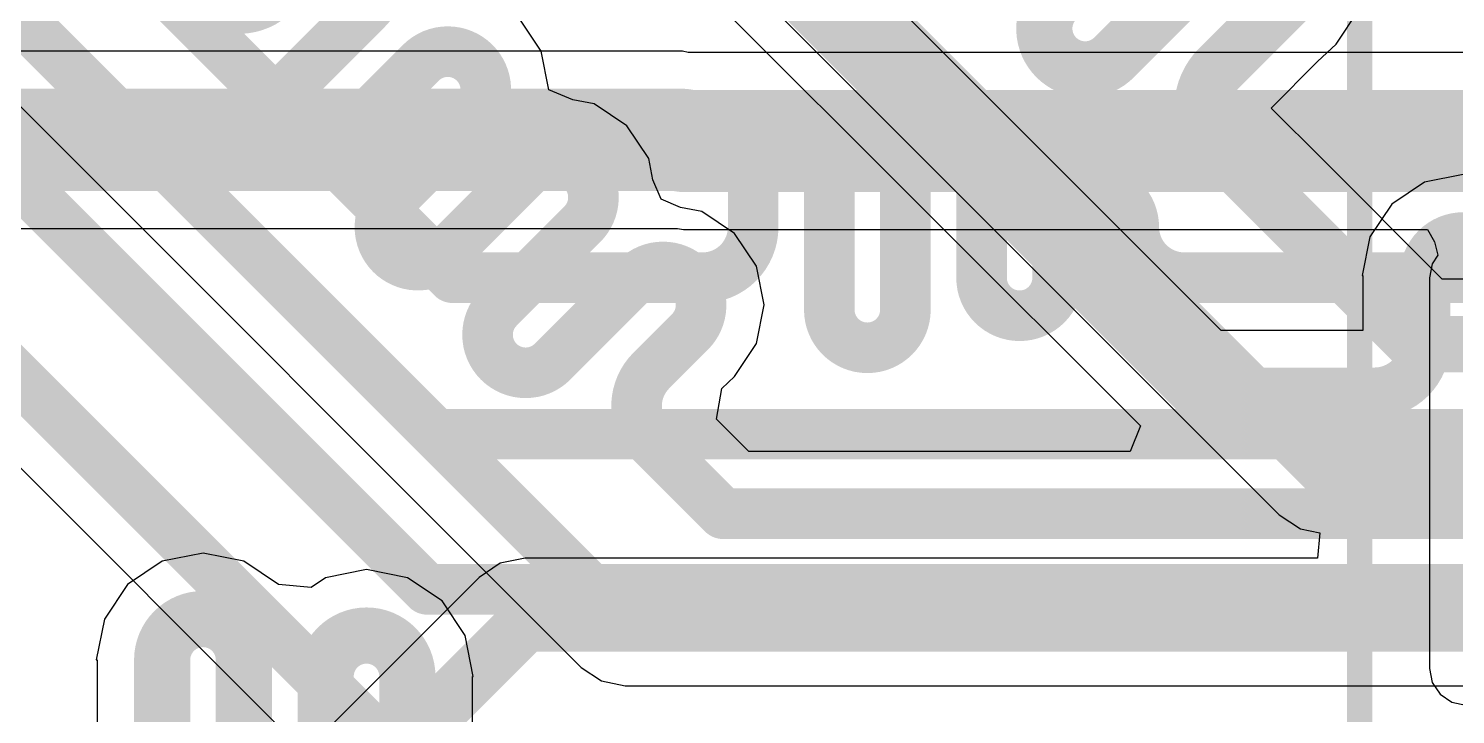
# Model space of a CAD drawing. Header units: inches. Extents: x -3 to 488, y -11 to 93.
# Drawn here: x 74.46 to 81.55, y 19.81 to 23.22 of the extents above; entities that cross this region are included whole.
import ezdxf

# ---------------------------------------------------------------- set-up
doc = ezdxf.new("R2010")
doc.units = ezdxf.units.IN
for name, color, linetype in [('Bottom Layer', 5, 'Continuous'), ('Layer 1', 16, 'Continuous'), ('Layer 2', 76, 'Continuous'), ('Top Layer', 1, 'Continuous'), ('Top Overlay', 2, 'Continuous')]:
    doc.layers.add(name, color=color, linetype=linetype)

msp = doc.modelspace()

# ---------------------------------------------------------------- linework, layer by layer
at = {"layer": 'Bottom Layer'}
for p, q in [((74.97276597999999, 26.50477554), (80.67742055999999, 20.80012096)), ((80.9604299, 23.14001722), (81.07551222, 23.3122597)), ((80.86780117999999, 23.05302984), (80.96042228, 23.14001468)), ((80.96042228, 23.14001468), (80.9604299, 23.14001722)), ((80.63736476, 22.82259342), (80.86780117999999, 23.05302984)), ((80.89339422, 22.56656396), (80.63736476, 22.82259342)), ((80.89340184, 22.56655888), (80.89339422, 22.56656396)), ((81.48766531999999, 21.9722954), (80.89340184, 22.56655888)), ((83.5999598, 21.9722954), (81.48766531999999, 21.9722954)), ((80.67742055999999, 20.80012096), (80.78244194, 20.72994584)), ((80.78244194, 20.72994584), (80.8795817, 20.71062406)), ((80.8795817, 20.71062406), (80.86707473999999, 20.58362406)), ((76.92857613999999, 20.58362406), (76.80469271999999, 20.55898352)), ((80.86707473999999, 20.58362406), (76.92857613999999, 20.58362406)), ((76.80469271999999, 20.55898352), (76.69967134, 20.4888084)), ((76.69967134, 20.4888084), (73.27275668, 17.06189374))]:
    msp.add_line(p, q, dxfattribs=at)
for points in [[(74.95277618, 26.98257494, 0.2794, 0.2794, 0), (80.90632536, 21.02902576, 0.2794, 0.2794, 0)], [(79.85626395999999, 23.07403818, 0.2794, 0.2794, 0), (80.44133771999999, 23.65911194, 0.2794, 0.2794, 0)], [(79.56889598, 23.07403564, 0.2794, 0.2794, -0.4142135623730951), (79.56889598, 23.36140616, 0.2794, 0.2794, 0)], [(80.37712144, 23.0201597, 0.2794, 0.2794, 0), (80.72870569999999, 23.37174396, 0.2794, 0.2794, 0)], [(79.56889344, 23.07403818, 0.2794, 0.2794, 0), (79.56889598, 23.07403564, 0.2794, 0.2794, 0)], [(79.85626395999999, 23.07403564, 0.2794, 0.2794, -0.4142161511664093), (79.56889344, 23.07403818, 0.2794, 0.2794, 0)], [(79.85626395999999, 23.07403564, 0.2794, 0.2794, 0), (79.85626395999999, 23.07403818, 0.2794, 0.2794, 0)], [(80.37712144, 22.62502714, 0.2794, 0.2794, -0.4142173279436481), (80.37712144, 23.0201597, 0.2794, 0.2794, 0)], [(80.3771189, 22.6250246, 0.2794, 0.2794, 0), (80.37712144, 22.62502714, 0.2794, 0.2794, 0)], [(80.37712144, 22.62502714, 0.2794, 0.2794, 0), (80.66449703999999, 22.33765154, 0.2794, 0.2794, 0)], [(80.66449703999999, 22.33765408, 0.2794, 0.2794, 0), (80.76328018, 22.23887094, 0.2794, 0.2794, 0)], [(80.76328018, 22.23887094, 0.2794, 0.2794, 0), (81.35357618, 21.64857494, 0.2794, 0.2794, 0)], [(81.35357618, 21.64857494, 0.2794, 0.2794, 0), (92.99864814, 21.64857494, 0.2794, 0.2794, 0)], [(80.90632536, 21.02902576, 0.2794, 0.2794, 0), (93.78385612, 21.02902576, 0.2794, 0.2794, 0)], [(73.47373672, 16.80506418, 0.2794, 0.2794, 0), (76.92562211999999, 20.25694958, 0.2794, 0.2794, 0)], [(76.92562211999999, 20.25694958, 0.2794, 0.2794, 0), (76.92857613999999, 20.2599036, 0.2794, 0.2794, 0)], [(76.92857613999999, 20.2599036, 0.2794, 0.2794, 0), (94.28346903999999, 20.2599036, 0.2794, 0.2794, 0)]]:
    msp.add_lwpolyline(points, format="xyseb", dxfattribs=at)
for points in [[(79.49904344, 23.07403818, 0.1397, 0.1397, 1), (79.63874344, 23.07403818, 0.1397, 0.1397, 1)], [(79.49904344, 23.07403818, 0.1397, 0.1397, 1), (79.63874344, 23.07403818, 0.1397, 0.1397, 1)], [(79.49904598, 23.07403564, 0.1397, 0.1397, 1), (79.63874598, 23.07403564, 0.1397, 0.1397, 1)], [(79.49904598, 23.07403564, 0.1397, 0.1397, 1), (79.63874598, 23.07403564, 0.1397, 0.1397, 1)], [(79.78641395999999, 23.07403818, 0.1397, 0.1397, 1), (79.92611396, 23.07403818, 0.1397, 0.1397, 1)], [(79.78641395999999, 23.07403818, 0.1397, 0.1397, 1), (79.92611396, 23.07403818, 0.1397, 0.1397, 1)], [(79.78641395999999, 23.07403564, 0.1397, 0.1397, 1), (79.92611396, 23.07403564, 0.1397, 0.1397, 1)], [(79.78641395999999, 23.07403564, 0.1397, 0.1397, 1), (79.92611396, 23.07403564, 0.1397, 0.1397, 1)], [(80.30727144, 23.0201597, 0.1397, 0.1397, 1), (80.44697144, 23.0201597, 0.1397, 0.1397, 1)], [(80.30727144, 23.0201597, 0.1397, 0.1397, 1), (80.44697144, 23.0201597, 0.1397, 0.1397, 1)], [(80.3072689, 22.6250246, 0.1397, 0.1397, 1), (80.44696889999999, 22.6250246, 0.1397, 0.1397, 1)], [(80.30727144, 22.62502714, 0.1397, 0.1397, 1), (80.44697144, 22.62502714, 0.1397, 0.1397, 1)], [(80.30727144, 22.62502714, 0.1397, 0.1397, 1), (80.44697144, 22.62502714, 0.1397, 0.1397, 1)], [(80.30727144, 22.62502714, 0.1397, 0.1397, 1), (80.44697144, 22.62502714, 0.1397, 0.1397, 1)], [(80.59464704, 22.33765408, 0.1397, 0.1397, 1), (80.73434704, 22.33765408, 0.1397, 0.1397, 1)], [(80.59464704, 22.33765154, 0.1397, 0.1397, 1), (80.73434704, 22.33765154, 0.1397, 0.1397, 1)], [(80.69343018, 22.23887094, 0.1397, 0.1397, 1), (80.83313018, 22.23887094, 0.1397, 0.1397, 1)], [(80.69343018, 22.23887094, 0.1397, 0.1397, 1), (80.83313018, 22.23887094, 0.1397, 0.1397, 1)], [(81.28372617999999, 21.64857494, 0.1397, 0.1397, 1), (81.42342617999999, 21.64857494, 0.1397, 0.1397, 1)], [(81.28372617999999, 21.64857494, 0.1397, 0.1397, 1), (81.42342617999999, 21.64857494, 0.1397, 0.1397, 1)], [(80.83647536, 21.02902576, 0.1397, 0.1397, 1), (80.97617536, 21.02902576, 0.1397, 0.1397, 1)], [(80.83647536, 21.02902576, 0.1397, 0.1397, 1), (80.97617536, 21.02902576, 0.1397, 0.1397, 1)], [(76.85577212, 20.25694958, 0.1397, 0.1397, 1), (76.99547212, 20.25694958, 0.1397, 0.1397, 1)], [(76.85577212, 20.25694958, 0.1397, 0.1397, 1), (76.99547212, 20.25694958, 0.1397, 0.1397, 1)], [(76.85872614, 20.2599036, 0.1397, 0.1397, 1), (76.99842613999999, 20.2599036, 0.1397, 0.1397, 1)], [(76.85872614, 20.2599036, 0.1397, 0.1397, 1), (76.99842613999999, 20.2599036, 0.1397, 0.1397, 1)]]:
    msp.add_lwpolyline(points, format="xyseb", close=True, dxfattribs=at)
at = {"layer": 'Layer 1'}
msp.add_line((67.09374186, 28.3587444), (76.30012172, 19.15236708), dxfattribs=at)
for points in [[(68.03340723999999, 28.83726008, 0.25146, 0.25146, 0), (76.44148288, 20.42918444, 0.25146, 0.25146, 0)], [(68.87748479999999, 28.80841076, 0.25146, 0.25146, 0), (76.48485337999999, 21.20104218, 0.25146, 0.25146, 0)], [(69.7942343, 28.75165446, 0.25146, 0.25146, 0), (76.56704778, 21.97884098, 0.25146, 0.25146, 0)], [(67.31257556, 28.5775781, 0.25146, 0.25146, 0), (76.51896812, 19.37118554, 0.25146, 0.25146, 0)], [(78.06197494, 22.54143066, 0.25146, 0.25146, -0.9999999999999999), (78.44043493999999, 22.54143066, 0.25146, 0.25146, 0)], [(78.81889494, 22.454997, 0.25146, 0.25146, -0.9999999999999999), (79.19735494, 22.454997, 0.25146, 0.25146, 0)], [(78.06197494, 22.23030098, 0.25146, 0.25146, 0), (78.06197494, 22.54143066, 0.25146, 0.25146, 0)], [(78.44043493999999, 21.81953218, 0.25146, 0.25146, 0), (78.44043493999999, 22.54143066, 0.25146, 0.25146, 0)], [(78.81889494, 21.81953218, 0.25146, 0.25146, 0), (78.81889494, 22.454997, 0.25146, 0.25146, 0)], [(79.19735494, 21.97881558, 0.25146, 0.25146, 0), (79.19735494, 22.454997, 0.25146, 0.25146, 0)], [(79.57581494, 22.23032638, 0.25146, 0.25146, -0.9999999999999999), (79.95427493999999, 22.23032638, 0.25146, 0.25146, 0)], [(78.06197494, 22.23030098, 0.25146, 0.25146, -0.4142135623730951), (77.81051493999999, 21.97884098, 0.25146, 0.25146, 0)], [(79.57581494, 21.97881558, 0.25146, 0.25146, 0), (79.57581494, 22.23032638, 0.25146, 0.25146, 0)], [(79.95427493999999, 22.23030098, 0.25146, 0.25146, 0), (79.95427493999999, 22.23032638, 0.25146, 0.25146, 0)], [(80.20573494, 21.97884098, 0.25146, 0.25146, -0.4142135623730951), (79.95427493999999, 22.23030098, 0.25146, 0.25146, 0)], [(76.56704778, 21.97884098, 0.25146, 0.25146, 0), (77.68477223999999, 21.97884098, 0.25146, 0.25146, 0)], [(77.68477223999999, 21.97884098, 0.25146, 0.25146, 0), (77.81051493999999, 21.97884098, 0.25146, 0.25146, 0)], [(79.57581494, 21.97881558, 0.25146, 0.25146, -0.9999999999999999), (79.19735494, 21.97881558, 0.25146, 0.25146, 0)], [(80.20573494, 21.97884098, 0.25146, 0.25146, 0), (80.66059051999999, 21.97884098, 0.25146, 0.25146, 0)], [(80.66059051999999, 21.97884098, 0.25146, 0.25146, 0), (103.6254976, 21.97884098, 0.25146, 0.25146, 0)], [(78.81889494, 21.81953218, 0.25146, 0.25146, -0.9999999999999999), (78.44043493999999, 21.81953218, 0.25146, 0.25146, 0)], [(76.48485337999999, 21.20104218, 0.25146, 0.25146, 0), (100.96237618, 21.20104218, 0.25146, 0.25146, 0)], [(76.44148288, 20.42918444, 0.25146, 0.25146, 0), (97.79557022, 20.42918444, 0.25146, 0.25146, 0)]]:
    msp.add_lwpolyline(points, format="xyseb", dxfattribs=at)
for points in [[(77.99910994, 22.54143066, 0.12573, 0.12573, 1), (78.12483993999999, 22.54143066, 0.12573, 0.12573, 1)], [(77.99910994, 22.54143066, 0.12573, 0.12573, 1), (78.12483993999999, 22.54143066, 0.12573, 0.12573, 1)], [(78.37756993999999, 22.54143066, 0.12573, 0.12573, 1), (78.50329993999999, 22.54143066, 0.12573, 0.12573, 1)], [(78.37756993999999, 22.54143066, 0.12573, 0.12573, 1), (78.50329993999999, 22.54143066, 0.12573, 0.12573, 1)], [(78.75602994, 22.454997, 0.12573, 0.12573, 1), (78.88175994, 22.454997, 0.12573, 0.12573, 1)], [(78.75602994, 22.454997, 0.12573, 0.12573, 1), (78.88175994, 22.454997, 0.12573, 0.12573, 1)], [(79.13448994, 22.454997, 0.12573, 0.12573, 1), (79.26021994, 22.454997, 0.12573, 0.12573, 1)], [(79.13448994, 22.454997, 0.12573, 0.12573, 1), (79.26021994, 22.454997, 0.12573, 0.12573, 1)], [(77.99910994, 22.23030098, 0.12573, 0.12573, 1), (78.12483993999999, 22.23030098, 0.12573, 0.12573, 1)], [(77.99910994, 22.23030098, 0.12573, 0.12573, 1), (78.12483993999999, 22.23030098, 0.12573, 0.12573, 1)], [(79.51294994, 22.23032638, 0.12573, 0.12573, 1), (79.63867994, 22.23032638, 0.12573, 0.12573, 1)], [(79.51294994, 22.23032638, 0.12573, 0.12573, 1), (79.63867994, 22.23032638, 0.12573, 0.12573, 1)], [(79.89140993999999, 22.23032638, 0.12573, 0.12573, 1), (80.01713993999999, 22.23032638, 0.12573, 0.12573, 1)], [(79.89140993999999, 22.23032638, 0.12573, 0.12573, 1), (80.01713993999999, 22.23032638, 0.12573, 0.12573, 1)], [(79.89140993999999, 22.23030098, 0.12573, 0.12573, 1), (80.01713993999999, 22.23030098, 0.12573, 0.12573, 1)], [(79.89140993999999, 22.23030098, 0.12573, 0.12573, 1), (80.01713993999999, 22.23030098, 0.12573, 0.12573, 1)], [(76.50418278, 21.97884098, 0.12573, 0.12573, 1), (76.62991278, 21.97884098, 0.12573, 0.12573, 1)], [(76.50418278, 21.97884098, 0.12573, 0.12573, 1), (76.62991278, 21.97884098, 0.12573, 0.12573, 1)], [(77.62190723999998, 21.97884098, 0.12573, 0.12573, 1), (77.74763723999999, 21.97884098, 0.12573, 0.12573, 1)], [(77.62190723999998, 21.97884098, 0.12573, 0.12573, 1), (77.74763723999999, 21.97884098, 0.12573, 0.12573, 1)], [(77.74764993999999, 21.97884098, 0.12573, 0.12573, 1), (77.87337993999999, 21.97884098, 0.12573, 0.12573, 1)], [(77.74764993999999, 21.97884098, 0.12573, 0.12573, 1), (77.87337993999999, 21.97884098, 0.12573, 0.12573, 1)], [(79.13448994, 21.97881558, 0.12573, 0.12573, 1), (79.26021994, 21.97881558, 0.12573, 0.12573, 1)], [(79.13448994, 21.97881558, 0.12573, 0.12573, 1), (79.26021994, 21.97881558, 0.12573, 0.12573, 1)], [(79.51294994, 21.97881558, 0.12573, 0.12573, 1), (79.63867994, 21.97881558, 0.12573, 0.12573, 1)], [(79.51294994, 21.97881558, 0.12573, 0.12573, 1), (79.63867994, 21.97881558, 0.12573, 0.12573, 1)], [(80.14286994, 21.97884098, 0.12573, 0.12573, 1), (80.26859994, 21.97884098, 0.12573, 0.12573, 1)], [(80.14286994, 21.97884098, 0.12573, 0.12573, 1), (80.26859994, 21.97884098, 0.12573, 0.12573, 1)], [(80.59772552, 21.97884098, 0.12573, 0.12573, 1), (80.72345551999999, 21.97884098, 0.12573, 0.12573, 1)], [(80.59772552, 21.97884098, 0.12573, 0.12573, 1), (80.72345551999999, 21.97884098, 0.12573, 0.12573, 1)], [(78.37756993999999, 21.81953218, 0.12573, 0.12573, 1), (78.50329993999999, 21.81953218, 0.12573, 0.12573, 1)], [(78.37756993999999, 21.81953218, 0.12573, 0.12573, 1), (78.50329993999999, 21.81953218, 0.12573, 0.12573, 1)], [(78.75602994, 21.81953218, 0.12573, 0.12573, 1), (78.88175994, 21.81953218, 0.12573, 0.12573, 1)], [(78.75602994, 21.81953218, 0.12573, 0.12573, 1), (78.88175994, 21.81953218, 0.12573, 0.12573, 1)], [(76.42198838, 21.20104218, 0.12573, 0.12573, 1), (76.54771837999999, 21.20104218, 0.12573, 0.12573, 1)], [(76.42198838, 21.20104218, 0.12573, 0.12573, 1), (76.54771837999999, 21.20104218, 0.12573, 0.12573, 1)], [(76.37861788, 20.42918444, 0.12573, 0.12573, 1), (76.50434788, 20.42918444, 0.12573, 0.12573, 1)], [(76.37861788, 20.42918444, 0.12573, 0.12573, 1), (76.50434788, 20.42918444, 0.12573, 0.12573, 1)]]:
    msp.add_lwpolyline(points, format="xyseb", close=True, dxfattribs=at)
at = {"layer": 'Layer 2'}
for p, q in [((80.38924485999999, 21.7160475), (75.87213172, 26.23316318)), ((75.34382188, 25.88613822), (79.98824744, 21.2417152)), ((72.80597326, 24.4422549), (77.20715317999999, 20.04107752)), ((77.00767427999999, 23.10595074), (76.89876924, 23.26894508)), ((77.04591905999999, 22.91368798), (77.00767427999999, 23.10595074)), ((77.16545146, 22.86362458), (77.04591905999999, 22.91368798)), ((77.27099353999999, 22.84263148), (77.16545146, 22.86362458)), ((77.43397772, 22.73373152), (77.27099353999999, 22.84263148)), ((77.43398026, 22.73373406), (77.43397772, 22.73373152)), ((77.4339955, 22.7337239), (77.43398026, 22.73373406)), ((77.43399296, 22.73372136), (77.4339955, 22.7337239)), ((77.542898, 22.57072702), (77.43399296, 22.73372136)), ((77.56389109999999, 22.46518494), (77.542898, 22.57072702)), ((81.59192469999999, 22.49188034), (81.3996594, 22.45363556)), ((77.60426947999999, 22.36877924), (77.56389109999999, 22.46518494)), ((81.3996594, 22.45363556), (81.23666505999999, 22.34472544)), ((77.70067518, 22.32840086), (77.60426947999999, 22.36877924)), ((77.80621726, 22.30740776), (77.70067518, 22.32840086)), ((77.96920906, 22.19850272), (77.80621726, 22.30740776)), ((81.23666505999999, 22.34472544), (81.12775494, 22.1817311)), ((77.96921414, 22.19850018), (77.96920906, 22.19850272)), ((77.96921414, 22.1984951), (77.96921414, 22.19850018)), ((78.07811918, 22.03550584), (77.96921414, 22.1984951)), ((81.12775494, 22.1817311), (81.08951016, 21.9894658)), ((78.11636395999999, 21.84324054), (78.07811918, 22.03550584)), ((81.08951016, 21.9894658), (81.09321856, 21.9894658)), ((81.09321856, 21.9894658), (81.09321856, 21.7160475)), ((78.07811918, 21.65097524), (78.11636395999999, 21.84324054)), ((81.09321856, 21.7160475), (80.38924485999999, 21.7160475)), ((77.96920906, 21.48798344), (78.07811918, 21.65097524)), ((77.8790162, 21.27611188), (77.90619419999999, 21.42853982)), ((77.90619419999999, 21.42853982), (77.9692116, 21.4879809)), ((77.9692116, 21.4879809), (77.96920906, 21.48798344)), ((78.04041034, 21.1147152), (77.8790162, 21.27611188)), ((79.98824744, 21.2417152), (79.9356415, 21.1147152)), ((79.9356415, 21.1147152), (78.04041034, 21.1147152)), ((77.20715317999999, 20.04107752), (77.20715826, 20.0410699)), ((77.20715826, 20.0410699), (77.30756192, 19.97398342)), ((77.30756192, 19.97398342), (77.42599195999999, 19.95042492)), ((77.42599195999999, 19.95042492), (77.42600465999999, 19.95042746)), ((77.42600465999999, 19.95042746), (96.70464276, 19.95042746))]:
    msp.add_line(p, q, dxfattribs=at)
for points in [[(75.56265558, 26.10497192, 0.25146, 0.25146, 0), (80.26105614, 21.40657136, 0.25146, 0.25146, 0)], [(73.02480695999999, 24.6610886, 0.25146, 0.25146, 0), (77.42599195999999, 20.2599036, 0.25146, 0.25146, 0)], [(76.14208545999999, 23.58271382, 0.25146, 0.25146, -0.4142135623730951), (76.14208545999999, 23.3151045, 0.25146, 0.25146, 0)], [(75.68241911999999, 23.39066188, 0.25146, 0.25146, -0.4142177463290418), (75.3267988, 23.39066188, 0.25146, 0.25146, 0)], [(75.72642207999999, 22.89944112, 0.25146, 0.25146, 0), (76.14208545999999, 23.3151045, 0.25146, 0.25146, 0)], [(76.40969732, 23.0474901, 0.25146, 0.25146, -0.4142107823686262), (76.67730664, 23.04749264, 0.25146, 0.25146, 0)], [(75.99403394, 22.63182926, 0.25146, 0.25146, 0), (76.40969732, 23.04749264, 0.25146, 0.25146, 0)], [(76.40969732, 23.0474901, 0.25146, 0.25146, 0), (76.40969732, 23.04749264, 0.25146, 0.25146, 0)], [(76.67730664, 23.04749264, 0.25146, 0.25146, 0), (76.67730918, 23.0474901, 0.25146, 0.25146, 0)], [(76.67730918, 23.0474901, 0.25146, 0.25146, -0.4142135623730951), (76.67730918, 22.77988078, 0.25146, 0.25146, 0)], [(75.72642207999999, 22.6318318, 0.25146, 0.25146, -0.4142052225871659), (75.72642207999999, 22.89943858, 0.25146, 0.25146, 0)], [(75.72642207999999, 22.89943858, 0.25146, 0.25146, 0), (75.72642207999999, 22.89944112, 0.25146, 0.25146, 0)], [(76.2616458, 22.3642174, 0.25146, 0.25146, 0), (76.67730918, 22.77988078, 0.25146, 0.25146, 0)], [(75.72641954, 22.63182926, 0.25146, 0.25146, 0), (75.72642207999999, 22.6318318, 0.25146, 0.25146, 0)], [(75.72642207999999, 22.6318318, 0.25146, 0.25146, 0), (75.72642462, 22.63182926, 0.25146, 0.25146, 0)], [(75.72642207999999, 22.63182672, 0.25146, 0.25146, 0), (75.72642462, 22.63182926, 0.25146, 0.25146, 0)], [(75.99403394, 22.63182926, 0.25146, 0.25146, -0.4142135623730951), (75.72642462, 22.63182926, 0.25146, 0.25146, 0)], [(76.52925766, 22.09660554, 0.25146, 0.25146, 0), (76.94492104, 22.51226892, 0.25146, 0.25146, 0)], [(76.94492104, 22.51226638, 0.25146, 0.25146, -0.4142107823686262), (77.21253036, 22.51226892, 0.25146, 0.25146, 0)], [(76.94492104, 22.51226638, 0.25146, 0.25146, 0), (76.94492104, 22.51226892, 0.25146, 0.25146, 0)], [(77.21253036, 22.51226892, 0.25146, 0.25146, 0), (77.2125329, 22.51226638, 0.25146, 0.25146, 0)], [(77.2125329, 22.51226638, 0.25146, 0.25146, -0.4142135623730951), (77.2125329, 22.24465706, 0.25146, 0.25146, 0)], [(76.2616458, 22.09660808, 0.25146, 0.25146, -0.4142052225871659), (76.2616458, 22.36421486, 0.25146, 0.25146, 0)], [(76.2616458, 22.36421486, 0.25146, 0.25146, 0), (76.2616458, 22.3642174, 0.25146, 0.25146, 0)], [(76.79686952, 21.82899368, 0.25146, 0.25146, 0), (77.2125329, 22.24465706, 0.25146, 0.25146, 0)], [(81.4026947, 21.9894658, 0.25146, 0.25146, -0.9999999999999999), (81.78115469999999, 21.9894658, 0.25146, 0.25146, 0)], [(76.26164326, 22.09660554, 0.25146, 0.25146, 0), (76.2616458, 22.09660808, 0.25146, 0.25146, 0)], [(76.2616458, 22.09660808, 0.25146, 0.25146, 0), (76.26164834, 22.09660554, 0.25146, 0.25146, 0)], [(76.2616458, 22.096603, 0.25146, 0.25146, 0), (76.26164834, 22.09660554, 0.25146, 0.25146, 0)], [(76.52925766, 22.09660554, 0.25146, 0.25146, -0.4142135623730951), (76.26164834, 22.09660554, 0.25146, 0.25146, 0)], [(77.48014475999999, 21.97704266, 0.25146, 0.25146, -0.4142107823686262), (77.74775407999999, 21.9770452, 0.25146, 0.25146, 0)], [(77.06448137999999, 21.56138182, 0.25146, 0.25146, 0), (77.48014475999999, 21.9770452, 0.25146, 0.25146, 0)], [(77.48014475999999, 21.97704266, 0.25146, 0.25146, 0), (77.48014475999999, 21.9770452, 0.25146, 0.25146, 0)], [(77.74775407999999, 21.9770452, 0.25146, 0.25146, -0.4142135623730951), (77.74775407999999, 21.70943588, 0.25146, 0.25146, 0)], [(81.4026947, 21.65803136, 0.25146, 0.25146, 0), (81.4026947, 21.9894658, 0.25146, 0.25146, 0)], [(76.79686952, 21.56138436, 0.25146, 0.25146, -0.4142052225871659), (76.79686952, 21.82899114, 0.25146, 0.25146, 0)], [(76.79686952, 21.82899114, 0.25146, 0.25146, 0), (76.79686952, 21.82899368, 0.25146, 0.25146, 0)], [(77.5556996, 21.5173814, 0.25146, 0.25146, 0), (77.74775407999999, 21.70943588, 0.25146, 0.25146, 0)], [(81.4026947, 21.65803136, 0.25146, 0.25146, -0.4142135623730951), (81.15123469999999, 21.40657136, 0.25146, 0.25146, 0)], [(76.79686698, 21.56138182, 0.25146, 0.25146, 0), (76.79686952, 21.56138436, 0.25146, 0.25146, 0)], [(76.79686952, 21.56138436, 0.25146, 0.25146, 0), (76.79687206, 21.56138182, 0.25146, 0.25146, 0)], [(76.79686952, 21.56137928, 0.25146, 0.25146, 0), (76.79687206, 21.56138182, 0.25146, 0.25146, 0)], [(77.06448137999999, 21.56138182, 0.25146, 0.25146, -0.4142135623730951), (76.79687206, 21.56138182, 0.25146, 0.25146, 0)], [(77.5556996, 21.16176108, 0.25146, 0.25146, -0.4142177463290416), (77.5556996, 21.5173814, 0.25146, 0.25146, 0)], [(80.26105614, 21.40657136, 0.25146, 0.25146, 0), (80.52877975999999, 21.40657136, 0.25146, 0.25146, 0)], [(80.52877975999999, 21.40657136, 0.25146, 0.25146, 0), (81.15123469999999, 21.40657136, 0.25146, 0.25146, 0)], [(77.55569706, 21.16175854, 0.25146, 0.25146, 0), (77.5556996, 21.16176108, 0.25146, 0.25146, 0)], [(77.5556996, 21.16176108, 0.25146, 0.25146, 0), (77.82331907999999, 20.8941416, 0.25146, 0.25146, 0)], [(77.82331907999999, 20.89414414, 0.25146, 0.25146, 0), (77.91222416, 20.80523906, 0.25146, 0.25146, 0)], [(77.91222416, 20.80523906, 0.25146, 0.25146, 0), (97.26145902, 20.80523906, 0.25146, 0.25146, 0)], [(77.42599195999999, 20.2599036, 0.25146, 0.25146, 0), (96.83283401999999, 20.2599036, 0.25146, 0.25146, 0)]]:
    msp.add_lwpolyline(points, format="xyseb", dxfattribs=at)
for points in [[(76.07922045999999, 23.3151045, 0.12573, 0.12573, 1), (76.20495045999999, 23.3151045, 0.12573, 0.12573, 1)], [(76.07922045999999, 23.3151045, 0.12573, 0.12573, 1), (76.20495045999999, 23.3151045, 0.12573, 0.12573, 1)], [(76.34683232, 23.04749264, 0.12573, 0.12573, 1), (76.47256232, 23.04749264, 0.12573, 0.12573, 1)], [(76.34683232, 23.04749264, 0.12573, 0.12573, 1), (76.47256232, 23.04749264, 0.12573, 0.12573, 1)], [(76.34683232, 23.0474901, 0.12573, 0.12573, 1), (76.47256232, 23.0474901, 0.12573, 0.12573, 1)], [(76.34683232, 23.0474901, 0.12573, 0.12573, 1), (76.47256232, 23.0474901, 0.12573, 0.12573, 1)], [(76.61444164, 23.04749264, 0.12573, 0.12573, 1), (76.74017164, 23.04749264, 0.12573, 0.12573, 1)], [(76.61444164, 23.04749264, 0.12573, 0.12573, 1), (76.74017164, 23.04749264, 0.12573, 0.12573, 1)], [(76.61444417999999, 23.0474901, 0.12573, 0.12573, 1), (76.74017418, 23.0474901, 0.12573, 0.12573, 1)], [(76.61444417999999, 23.0474901, 0.12573, 0.12573, 1), (76.74017418, 23.0474901, 0.12573, 0.12573, 1)], [(75.66355707999999, 22.89944112, 0.12573, 0.12573, 1), (75.78928708, 22.89944112, 0.12573, 0.12573, 1)], [(75.66355707999999, 22.89944112, 0.12573, 0.12573, 1), (75.78928708, 22.89944112, 0.12573, 0.12573, 1)], [(75.66355707999999, 22.89943858, 0.12573, 0.12573, 1), (75.78928708, 22.89943858, 0.12573, 0.12573, 1)], [(75.66355707999999, 22.89943858, 0.12573, 0.12573, 1), (75.78928708, 22.89943858, 0.12573, 0.12573, 1)], [(76.61444417999999, 22.77988078, 0.12573, 0.12573, 1), (76.74017418, 22.77988078, 0.12573, 0.12573, 1)], [(76.61444417999999, 22.77988078, 0.12573, 0.12573, 1), (76.74017418, 22.77988078, 0.12573, 0.12573, 1)], [(75.66355453999999, 22.63182926, 0.12573, 0.12573, 1), (75.78928454, 22.63182926, 0.12573, 0.12573, 1)], [(75.66355707999999, 22.6318318, 0.12573, 0.12573, 1), (75.78928708, 22.6318318, 0.12573, 0.12573, 1)], [(75.66355707999999, 22.6318318, 0.12573, 0.12573, 1), (75.78928708, 22.6318318, 0.12573, 0.12573, 1)], [(75.66355707999999, 22.6318318, 0.12573, 0.12573, 1), (75.78928708, 22.6318318, 0.12573, 0.12573, 1)], [(75.66355707999999, 22.63182672, 0.12573, 0.12573, 1), (75.78928708, 22.63182672, 0.12573, 0.12573, 1)], [(75.66355962, 22.63182926, 0.12573, 0.12573, 1), (75.78928962, 22.63182926, 0.12573, 0.12573, 1)], [(75.66355962, 22.63182926, 0.12573, 0.12573, 1), (75.78928962, 22.63182926, 0.12573, 0.12573, 1)], [(75.66355962, 22.63182926, 0.12573, 0.12573, 1), (75.78928962, 22.63182926, 0.12573, 0.12573, 1)], [(75.93116893999999, 22.63182926, 0.12573, 0.12573, 1), (76.05689894, 22.63182926, 0.12573, 0.12573, 1)], [(75.93116893999999, 22.63182926, 0.12573, 0.12573, 1), (76.05689894, 22.63182926, 0.12573, 0.12573, 1)], [(76.88205604, 22.51226892, 0.12573, 0.12573, 1), (77.00778603999998, 22.51226892, 0.12573, 0.12573, 1)], [(76.88205604, 22.51226892, 0.12573, 0.12573, 1), (77.00778603999998, 22.51226892, 0.12573, 0.12573, 1)], [(76.88205604, 22.51226638, 0.12573, 0.12573, 1), (77.00778603999998, 22.51226638, 0.12573, 0.12573, 1)], [(76.88205604, 22.51226638, 0.12573, 0.12573, 1), (77.00778603999998, 22.51226638, 0.12573, 0.12573, 1)], [(77.14966536, 22.51226892, 0.12573, 0.12573, 1), (77.27539536, 22.51226892, 0.12573, 0.12573, 1)], [(77.14966536, 22.51226892, 0.12573, 0.12573, 1), (77.27539536, 22.51226892, 0.12573, 0.12573, 1)], [(77.1496679, 22.51226638, 0.12573, 0.12573, 1), (77.2753979, 22.51226638, 0.12573, 0.12573, 1)], [(77.1496679, 22.51226638, 0.12573, 0.12573, 1), (77.2753979, 22.51226638, 0.12573, 0.12573, 1)], [(76.1987808, 22.3642174, 0.12573, 0.12573, 1), (76.3245108, 22.3642174, 0.12573, 0.12573, 1)], [(76.1987808, 22.3642174, 0.12573, 0.12573, 1), (76.3245108, 22.3642174, 0.12573, 0.12573, 1)], [(76.1987808, 22.36421486, 0.12573, 0.12573, 1), (76.3245108, 22.36421486, 0.12573, 0.12573, 1)], [(76.1987808, 22.36421486, 0.12573, 0.12573, 1), (76.3245108, 22.36421486, 0.12573, 0.12573, 1)], [(77.1496679, 22.24465706, 0.12573, 0.12573, 1), (77.2753979, 22.24465706, 0.12573, 0.12573, 1)], [(77.1496679, 22.24465706, 0.12573, 0.12573, 1), (77.2753979, 22.24465706, 0.12573, 0.12573, 1)], [(76.19877826, 22.09660554, 0.12573, 0.12573, 1), (76.32450826, 22.09660554, 0.12573, 0.12573, 1)], [(76.1987808, 22.09660808, 0.12573, 0.12573, 1), (76.3245108, 22.09660808, 0.12573, 0.12573, 1)], [(76.1987808, 22.09660808, 0.12573, 0.12573, 1), (76.3245108, 22.09660808, 0.12573, 0.12573, 1)], [(76.1987808, 22.09660808, 0.12573, 0.12573, 1), (76.3245108, 22.09660808, 0.12573, 0.12573, 1)], [(76.1987808, 22.096603, 0.12573, 0.12573, 1), (76.3245108, 22.096603, 0.12573, 0.12573, 1)], [(76.19878333999999, 22.09660554, 0.12573, 0.12573, 1), (76.32451334, 22.09660554, 0.12573, 0.12573, 1)], [(76.19878333999999, 22.09660554, 0.12573, 0.12573, 1), (76.32451334, 22.09660554, 0.12573, 0.12573, 1)], [(76.19878333999999, 22.09660554, 0.12573, 0.12573, 1), (76.32451334, 22.09660554, 0.12573, 0.12573, 1)], [(76.46639266, 22.09660554, 0.12573, 0.12573, 1), (76.59212265999999, 22.09660554, 0.12573, 0.12573, 1)], [(76.46639266, 22.09660554, 0.12573, 0.12573, 1), (76.59212265999999, 22.09660554, 0.12573, 0.12573, 1)], [(77.41727975999999, 21.9770452, 0.12573, 0.12573, 1), (77.54300975999999, 21.9770452, 0.12573, 0.12573, 1)], [(77.41727975999999, 21.9770452, 0.12573, 0.12573, 1), (77.54300975999999, 21.9770452, 0.12573, 0.12573, 1)], [(77.41727975999999, 21.97704266, 0.12573, 0.12573, 1), (77.54300975999999, 21.97704266, 0.12573, 0.12573, 1)], [(77.41727975999999, 21.97704266, 0.12573, 0.12573, 1), (77.54300975999999, 21.97704266, 0.12573, 0.12573, 1)], [(77.68488907999999, 21.9770452, 0.12573, 0.12573, 1), (77.81061908, 21.9770452, 0.12573, 0.12573, 1)], [(77.68488907999999, 21.9770452, 0.12573, 0.12573, 1), (77.81061908, 21.9770452, 0.12573, 0.12573, 1)], [(81.3398297, 21.9894658, 0.12573, 0.12573, 1), (81.4655597, 21.9894658, 0.12573, 0.12573, 1)], [(81.3398297, 21.9894658, 0.12573, 0.12573, 1), (81.4655597, 21.9894658, 0.12573, 0.12573, 1)], [(76.73400452, 21.82899368, 0.12573, 0.12573, 1), (76.85973452, 21.82899368, 0.12573, 0.12573, 1)], [(76.73400452, 21.82899368, 0.12573, 0.12573, 1), (76.85973452, 21.82899368, 0.12573, 0.12573, 1)], [(76.73400452, 21.82899114, 0.12573, 0.12573, 1), (76.85973452, 21.82899114, 0.12573, 0.12573, 1)], [(76.73400452, 21.82899114, 0.12573, 0.12573, 1), (76.85973452, 21.82899114, 0.12573, 0.12573, 1)], [(77.68488907999999, 21.70943588, 0.12573, 0.12573, 1), (77.81061908, 21.70943588, 0.12573, 0.12573, 1)], [(77.68488907999999, 21.70943588, 0.12573, 0.12573, 1), (77.81061908, 21.70943588, 0.12573, 0.12573, 1)], [(81.3398297, 21.65803136, 0.12573, 0.12573, 1), (81.4655597, 21.65803136, 0.12573, 0.12573, 1)], [(81.3398297, 21.65803136, 0.12573, 0.12573, 1), (81.4655597, 21.65803136, 0.12573, 0.12573, 1)], [(76.73400198, 21.56138182, 0.12573, 0.12573, 1), (76.85973198, 21.56138182, 0.12573, 0.12573, 1)], [(76.73400452, 21.56138436, 0.12573, 0.12573, 1), (76.85973452, 21.56138436, 0.12573, 0.12573, 1)], [(76.73400452, 21.56138436, 0.12573, 0.12573, 1), (76.85973452, 21.56138436, 0.12573, 0.12573, 1)], [(76.73400452, 21.56138436, 0.12573, 0.12573, 1), (76.85973452, 21.56138436, 0.12573, 0.12573, 1)], [(76.73400452, 21.56137928, 0.12573, 0.12573, 1), (76.85973452, 21.56137928, 0.12573, 0.12573, 1)], [(76.73400706, 21.56138182, 0.12573, 0.12573, 1), (76.85973705999999, 21.56138182, 0.12573, 0.12573, 1)], [(76.73400706, 21.56138182, 0.12573, 0.12573, 1), (76.85973705999999, 21.56138182, 0.12573, 0.12573, 1)], [(76.73400706, 21.56138182, 0.12573, 0.12573, 1), (76.85973705999999, 21.56138182, 0.12573, 0.12573, 1)], [(77.00161637999999, 21.56138182, 0.12573, 0.12573, 1), (77.12734637999999, 21.56138182, 0.12573, 0.12573, 1)], [(77.00161637999999, 21.56138182, 0.12573, 0.12573, 1), (77.12734637999999, 21.56138182, 0.12573, 0.12573, 1)], [(77.4928346, 21.5173814, 0.12573, 0.12573, 1), (77.61856459999998, 21.5173814, 0.12573, 0.12573, 1)], [(77.4928346, 21.5173814, 0.12573, 0.12573, 1), (77.61856459999998, 21.5173814, 0.12573, 0.12573, 1)], [(80.19819114, 21.40657136, 0.12573, 0.12573, 1), (80.32392114, 21.40657136, 0.12573, 0.12573, 1)], [(80.19819114, 21.40657136, 0.12573, 0.12573, 1), (80.32392114, 21.40657136, 0.12573, 0.12573, 1)], [(80.46591475999999, 21.40657136, 0.12573, 0.12573, 1), (80.59164476, 21.40657136, 0.12573, 0.12573, 1)], [(80.46591475999999, 21.40657136, 0.12573, 0.12573, 1), (80.59164476, 21.40657136, 0.12573, 0.12573, 1)], [(81.08836969999999, 21.40657136, 0.12573, 0.12573, 1), (81.21409969999999, 21.40657136, 0.12573, 0.12573, 1)], [(81.08836969999999, 21.40657136, 0.12573, 0.12573, 1), (81.21409969999999, 21.40657136, 0.12573, 0.12573, 1)], [(77.49283206, 21.16175854, 0.12573, 0.12573, 1), (77.61856206, 21.16175854, 0.12573, 0.12573, 1)], [(77.4928346, 21.16176108, 0.12573, 0.12573, 1), (77.61856459999998, 21.16176108, 0.12573, 0.12573, 1)], [(77.4928346, 21.16176108, 0.12573, 0.12573, 1), (77.61856459999998, 21.16176108, 0.12573, 0.12573, 1)], [(77.4928346, 21.16176108, 0.12573, 0.12573, 1), (77.61856459999998, 21.16176108, 0.12573, 0.12573, 1)], [(77.76045408, 20.89414414, 0.12573, 0.12573, 1), (77.88618407999999, 20.89414414, 0.12573, 0.12573, 1)], [(77.76045408, 20.8941416, 0.12573, 0.12573, 1), (77.88618407999999, 20.8941416, 0.12573, 0.12573, 1)], [(77.84935915999999, 20.80523906, 0.12573, 0.12573, 1), (77.97508916, 20.80523906, 0.12573, 0.12573, 1)], [(77.84935915999999, 20.80523906, 0.12573, 0.12573, 1), (77.97508916, 20.80523906, 0.12573, 0.12573, 1)], [(77.36312695999999, 20.2599036, 0.12573, 0.12573, 1), (77.48885695999999, 20.2599036, 0.12573, 0.12573, 1)], [(77.36312695999999, 20.2599036, 0.12573, 0.12573, 1), (77.48885695999999, 20.2599036, 0.12573, 0.12573, 1)]]:
    msp.add_lwpolyline(points, format="xyseb", close=True, dxfattribs=at)
at = {"layer": 'Top Layer'}
for p, q in [((77.70980902, 23.10483314), (72.56517618, 23.10483314)), ((77.73888439999999, 23.09904956), (77.70980902, 23.10483314)), ((82.0938922, 23.09904956), (77.73888439999999, 23.09904956)), ((72.74753802, 22.22431674), (77.68651722, 22.22431674)), ((77.68651722, 22.22431674), (77.7155926, 22.21853316)), ((77.7155926, 22.21853316), (81.41496798, 22.21853316)), ((81.41496798, 22.21853316), (81.44863314, 22.1577027)), ((81.44863314, 22.1577027), (81.46632932, 22.09153316)), ((81.46632932, 22.09153316), (81.43738602, 22.04821346)), ((81.43738602, 22.04821346), (81.42358619999999, 21.97884098)), ((81.42358619999999, 21.97884098), (81.42358619999999, 20.03560128)), ((75.32689024, 20.60935426), (75.12372326, 20.56894286)), ((75.53005721999999, 20.56894286), (75.32689024, 20.60935426)), ((75.12372326, 20.56894286), (74.95148585999999, 20.453858)), ((75.70229207999999, 20.45386054), (75.53005721999999, 20.56894286)), ((76.13969024, 20.52740116), (75.93652326, 20.48698976)), ((76.34285722, 20.48698976), (76.13969024, 20.52740116)), ((74.95148585999999, 20.453858), (74.836401, 20.2816206)), ((75.8648851, 20.43912092), (75.70229207999999, 20.45386054)), ((75.93652326, 20.48698976), (75.8648851, 20.43912092)), ((76.51509462, 20.3719049), (76.34285722, 20.48698976)), ((76.63017948, 20.1996675), (76.51509462, 20.3719049)), ((74.836401, 20.2816206), (74.7959896, 20.07845362)), ((76.67059087999999, 19.99650052), (76.63017948, 20.1996675)), ((74.7959896, 20.07845362), (74.79996978, 20.07845362)), ((74.79996978, 20.07845362), (74.79996978, 19.6525642)), ((81.42358619999999, 20.03560128), (81.43738602, 19.9662288)), ((76.66661069999999, 19.6525642), (76.66661069999999, 19.99650052)), ((76.66661069999999, 19.99650052), (76.67059087999999, 19.99650052)), ((81.43738602, 19.9662288), (81.47668236, 19.9074151)), ((81.47668236, 19.9074151), (81.53549606, 19.86811876)), ((81.53549606, 19.86811876), (81.60486854, 19.85431894))]:
    msp.add_line(p, q, dxfattribs=at)
for points in [[(72.56517618, 22.66457494, 0.508, 0.508, 0), (77.70980902, 22.66457494, 0.508, 0.508, 0)], [(77.7155926, 22.65879136, 0.508, 0.508, 0), (82.0938922, 22.65879136, 0.508, 0.508, 0)], [(75.12369024, 20.07845362, 0.2794, 0.2794, -0.9999999999999999), (75.53009023999999, 20.07845362, 0.2794, 0.2794, 0)], [(75.93649024, 19.99650052, 0.2794, 0.2794, -0.9999999999999999), (76.34289024, 19.99650052, 0.2794, 0.2794, 0)], [(75.12369024, 19.60824374, 0.2794, 0.2794, 0), (75.12369024, 20.07845362, 0.2794, 0.2794, 0)], [(75.53009023999999, 19.4892422, 0.2794, 0.2794, 0), (75.53009023999999, 20.07845362, 0.2794, 0.2794, 0)], [(75.93649024, 19.4892422, 0.2794, 0.2794, 0), (75.93649024, 19.99650052, 0.2794, 0.2794, 0)], [(76.34289024, 19.60824374, 0.2794, 0.2794, 0), (76.34289024, 19.99650052, 0.2794, 0.2794, 0)]]:
    msp.add_lwpolyline(points, format="xyseb", dxfattribs=at)
for points in [[(77.58280902, 22.66457494, 0.254, 0.254, 1), (77.83680901999999, 22.66457494, 0.254, 0.254, 1)], [(77.5885926, 22.65879136, 0.254, 0.254, 1), (77.84259259999999, 22.65879136, 0.254, 0.254, 1)], [(75.05384023999999, 20.07845362, 0.1397, 0.1397, 1), (75.19354023999999, 20.07845362, 0.1397, 0.1397, 1)], [(75.05384023999999, 20.07845362, 0.1397, 0.1397, 1), (75.19354023999999, 20.07845362, 0.1397, 0.1397, 1)], [(75.46024023999999, 20.07845362, 0.1397, 0.1397, 1), (75.59994024, 20.07845362, 0.1397, 0.1397, 1)], [(75.46024023999999, 20.07845362, 0.1397, 0.1397, 1), (75.59994024, 20.07845362, 0.1397, 0.1397, 1)], [(75.86664024, 19.99650052, 0.1397, 0.1397, 1), (76.00634024, 19.99650052, 0.1397, 0.1397, 1)], [(75.86664024, 19.99650052, 0.1397, 0.1397, 1), (76.00634024, 19.99650052, 0.1397, 0.1397, 1)], [(76.27304023999999, 19.99650052, 0.1397, 0.1397, 1), (76.41274023999999, 19.99650052, 0.1397, 0.1397, 1)], [(76.27304023999999, 19.99650052, 0.1397, 0.1397, 1), (76.41274023999999, 19.99650052, 0.1397, 0.1397, 1)]]:
    msp.add_lwpolyline(points, format="xyseb", close=True, dxfattribs=at)
at = {"layer": 'Top Overlay'}
msp.add_lwpolyline([(81.07748579999999, 15.03772964, 0.127, 0.127, 0), (81.07748579999999, 31.73774704, 0.127, 0.127, 0)], format="xyseb", dxfattribs=at)

doc.saveas('drawing.dxf')
